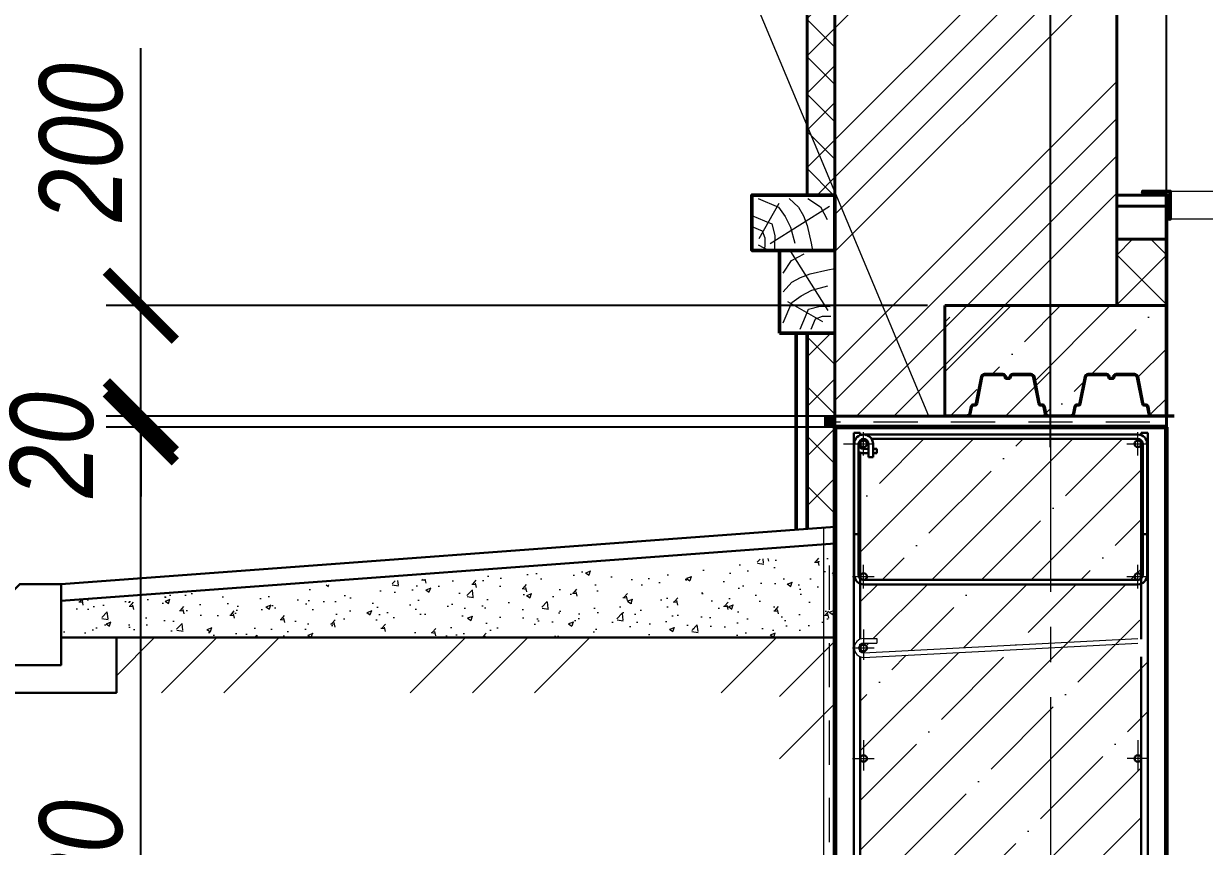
# Model space of a CAD drawing. Header units: millimetres. Extents: x 1582001 to 3303937, y 226471 to 491235.
# Drawn here: x 1881472 to 1885745, y 344053 to 347028 of the extents above; entities that cross this region are included whole.
import ezdxf

# ---------------------------------------------------------------- set-up
doc = ezdxf.new("R2010")
doc.units = ezdxf.units.MM
for name, pattern in [('CENTER', [50.8, 31.75, -6.35, 6.35, -6.35]), ('CONTI', [0]), ('DASHDOT', [25.4, 12.7, -6.35, 0, -6.35])]:
    doc.linetypes.add(name, pattern=pattern)
doc.layers.get('Defpoints').update_dxf_attribs({"color": 255, "lineweight": 30})
for name, color, linetype, lineweight in [('A-Wall-G', 22, 'Continuous', 50), ('армирование', 20, 'Continuous', 30), ('Монолит', 234, 'Continuous', 60), ('Осевые', 214, 'DASHDOT', 13), ('Оси', 251, 'CENTER', 9), ('перекрытия', 7, 'Continuous', 40), ('Размеры', 7, 'Continuous', 18), ('средние', 92, 'Continuous', 30), ('Стены несущие', 7, 'Continuous', 40), ('Штриховка', 252, 'Continuous', 15)]:
    doc.layers.add(name, color=color, linetype=linetype, lineweight=lineweight)
doc.styles.get("Standard").update_dxf_attribs({"font": 'ARIALNI.TTF', "height": 300})
doc.dimstyles.new('х2', dxfattribs={"dimscale": 100, "dimtxt": 2.5, "dimasz": 2.5, "dimexe": 1.25, "dimexo": 0.625, "dimtad": 1, "dimdec": 0, "dimlfac": 0.5, "dimtxsty": 'Standard', "dimblk": 'ARCHTICK', "dimcen": 2.5, "dimadec": 0, "dimazin": 0, "dimtfac": 1, "dimtdec": 0, "dimtmove": 0, "dimatfit": 3, "dimfxl": 0, "dimarcsym": 0})

# ---------------------------------------------------------------- blocks, each defined once
blk = doc.blocks.new('_ArchTick')
at = {"color": 0, "linetype": 'ByBlock', "const_width": 0.15}
blk.add_lwpolyline([(-0.5, -0.5), (0.5, 0.5)], dxfattribs=at)
blk = doc.blocks.new('*D2064')
at = {"layer": 'Defpoints', "color": 0, "lineweight": -3, "ltscale": 100, "transparency": 16777216}
for p in [(1881896.7, 345568.4), (1884463.1, 345568.4), (1883508.2, 342108.4)]:
    blk.add_point(p, dxfattribs=at)
at = {"layer": 'Размеры', "color": 0, "lineweight": -2, "ltscale": 100, "transparency": 16777216}
for p, q in [((1884400.6, 345568.4), (1881771.7, 345568.4)), ((1881896.7, 342108.4), (1881896.7, 345568.4)), ((1883445.7, 342108.4), (1881771.7, 342108.4))]:
    blk.add_line(p, q, dxfattribs=at)
at = {"layer": 'Размеры', "color": 0, "lineweight": -2, "ltscale": 100, "transparency": 16777216, "xscale": 250, "yscale": 250, "zscale": 250}
for p, rotation in [((1881896.7, 345568.4), 90), ((1881896.7, 342108.4), 270)]:
    blk.add_blockref('_ArchTick', p, dxfattribs=dict(at, rotation=rotation))
at = {"layer": 'Размеры', "color": 0, "ltscale": 100, "transparency": 16777216, "insert": (1881681, 343838.4), "char_height": 300, "attachment_point": 5, "rotation": 90}
blk.add_mtext('1730', dxfattribs=at)
blk = doc.blocks.new('*D2068')
at = {"layer": 'Defpoints', "color": 0, "lineweight": -3, "ltscale": 100, "transparency": 16777216}
for p in [(1885428.2, 348379.4), (1885428.2, 346982.9), (1885188.2, 345434.3)]:
    blk.add_point(p, dxfattribs=at)
at = {"layer": 'Размеры', "color": 0, "lineweight": -2, "ltscale": 100, "transparency": 16777216}
for p, q in [((1885072.5, 348824.4), (1884421.8, 348824.4)), ((1885308.2, 348379.4), (1885072.5, 348824.4)), ((1885188.2, 345496.8), (1885188.2, 348504.4)), ((1885428.2, 347045.4), (1885428.2, 348504.4)), ((1885188.2, 348379.4), (1885428.2, 348379.4))]:
    blk.add_line(p, q, dxfattribs=at)
at = {"layer": 'Размеры', "color": 0, "lineweight": -2, "ltscale": 100, "transparency": 16777216, "xscale": 250, "yscale": 250, "zscale": 250, "rotation": 180}
blk.add_blockref('_ArchTick', (1885188.2, 348379.4), dxfattribs=at)
at = {"layer": 'Размеры', "color": 0, "lineweight": -2, "ltscale": 100, "transparency": 16777216, "xscale": 250, "yscale": 250, "zscale": 250}
blk.add_blockref('_ArchTick', (1885428.2, 348379.4), dxfattribs=at)
at = {"layer": 'Размеры', "color": 0, "ltscale": 100, "transparency": 16777216, "insert": (1884747.1, 349040.1), "char_height": 300, "attachment_point": 5}
blk.add_mtext('120', dxfattribs=at)
blk = doc.blocks.new('1')
at = {"layer": 'перекрытия', "lineweight": 40, "ltscale": 100}
for p, q in [((132.3, 142.3), (113.5, 46.8)), ((134, 141.9), (115.3, 46.5)), ((209.6, 151.8), (143.9, 151.8)), ((209.6, 150), (143.9, 150)), ((229.8, 137.8), (225.5, 137.8)), ((229.8, 136), (225.5, 136)), ((311.4, 151.8), (245.6, 151.8)), ((311.4, 150), (245.6, 150)), ((321.2, 141.9), (340, 46.5)), ((323, 142.3), (341.8, 46.8)), ((507.3, 142.3), (488.5, 46.8)), ((509, 141.9), (490.3, 46.5)), ((584.6, 151.8), (518.9, 151.8)), ((584.6, 150), (518.9, 150)), ((604.8, 137.8), (600.5, 137.8)), ((604.8, 136), (600.5, 136)), ((686.4, 151.8), (620.6, 151.8)), ((686.4, 150), (620.6, 150)), ((696.2, 141.9), (715, 46.5)), ((698, 142.3), (716.8, 46.8)), ((0, 1.8), (80.3, 1.8)), ((95, 33.9), (90.3, 10)), ((96.7, 33.5), (92, 9.7)), ((107.4, 41.8), (104.6, 41.8)), ((107.4, 40), (104.6, 40)), ((347.8, 41.8), (350.7, 41.8)), ((347.8, 40), (350.7, 40)), ((358.5, 33.5), (363.2, 9.7)), ((360.3, 33.9), (365, 10)), ((375, 1.8), (455.3, 1.8)), ((375, 0), (455.3, 0)), ((470, 33.9), (465.3, 10)), ((470, 33.9), (465.3, 10)), ((471.7, 33.5), (467, 9.7)), ((471.7, 33.5), (467, 9.7)), ((482.4, 41.8), (479.6, 41.8)), ((482.4, 41.8), (479.6, 41.8)), ((482.4, 40), (479.6, 40)), ((482.4, 40), (479.6, 40)), ((722.8, 41.8), (725.7, 41.8)), ((722.8, 40), (725.7, 40)), ((733.5, 33.5), (738.2, 9.7)), ((735.3, 33.9), (740, 10)), ((750, 1.8), (830.3, 1.8)), ((750, 0), (830.3, 0))]:
    blk.add_line(p, q, dxfattribs=at)
for centre, radius, start, end in [((143.9, 140), 11.8, 90, 168.8738), ((143.9, 140), 10, 90, 168.8738), ((209.6, 142), 9.8, 7.1808, 90), ((209.6, 142), 8, 7.1808, 90), ((225.5, 144), 8, 187.1808, 270), ((225.5, 144), 6.2, 187.1808, 270), ((229.8, 144), 6.2, 270, 352.8192), ((229.8, 144), 8, 270, 352.8192), ((245.6, 142), 9.8, 90, 172.8192), ((245.6, 142), 8, 90, 172.8192), ((311.4, 140), 11.8, 11.1262, 90), ((311.4, 140), 10, 11.1262, 90), ((518.9, 140), 11.8, 90, 168.8738), ((518.9, 140), 10, 90, 168.8738), ((584.6, 142), 9.8, 7.1808, 90), ((584.6, 142), 8, 7.1808, 90), ((600.5, 144), 8, 187.1808, 270), ((600.5, 144), 6.2, 187.1808, 270), ((604.8, 144), 6.2, 270, 352.8192), ((604.8, 144), 8, 270, 352.8192), ((620.6, 142), 9.8, 90, 172.8192), ((620.6, 142), 8, 90, 172.8192), ((686.4, 140), 11.8, 11.1262, 90), ((686.4, 140), 10, 11.1262, 90), ((107.4, 48), 6.2, 270, 348.8738), ((107.4, 48), 8, 270, 348.8738), ((347.8, 48), 8, 191.1262, 270), ((347.8, 48), 6.2, 191.1262, 270), ((482.4, 48), 6.2, 270, 348.8738), ((482.4, 48), 6.2, 270, 348.8738), ((482.4, 48), 8, 270, 348.8738), ((482.4, 48), 8, 270, 348.8738), ((722.8, 48), 8, 191.1262, 270), ((722.8, 48), 6.2, 191.1262, 270), ((80.3, 12), 10.2, 270, 348.8738), ((80.3, 12), 12, 270, 348.8738), ((104.6, 32), 9.8, 90, 168.8738), ((104.6, 32), 8, 90, 168.8738), ((350.7, 32), 9.8, 11.1262, 90), ((350.7, 32), 8, 11.1262, 90), ((375, 12), 12, 191.1262, 270), ((375, 12), 10.2, 191.1262, 270), ((455.3, 12), 10.2, 270, 348.8738), ((455.3, 12), 10.2, 270, 348.8738), ((455.3, 12), 12, 270, 348.8738), ((455.3, 12), 12, 270, 348.8738), ((479.6, 32), 9.8, 90, 168.8738), ((479.6, 32), 9.8, 90, 168.8738), ((479.6, 32), 8, 90, 168.8738), ((479.6, 32), 8, 90, 168.8738), ((725.7, 32), 9.8, 11.1262, 90), ((725.7, 32), 8, 11.1262, 90), ((750, 12), 12, 191.1262, 270), ((750, 12), 10.2, 191.1262, 270)]:
    blk.add_arc(centre, radius, start, end, dxfattribs=at)
blk = doc.blocks.new('*D2082')
at = {"layer": 'Defpoints', "color": 0, "lineweight": -3, "ltscale": 100, "transparency": 16777216}
for p in [(1881896.7, 345608.4), (1884490.3, 345608.4), (1884490.3, 345568.4)]:
    blk.add_point(p, dxfattribs=at)
at = {"layer": 'Размеры', "color": 0, "lineweight": -2, "ltscale": 100, "transparency": 16777216}
for p, q in [((1881896.7, 345608.4), (1881896.7, 345858.4)), ((1884427.8, 345608.4), (1881771.7, 345608.4)), ((1881896.7, 345568.4), (1881896.7, 345608.4)), ((1884427.8, 345568.4), (1881771.7, 345568.4)), ((1881896.7, 345568.4), (1881896.7, 345318.4))]:
    blk.add_line(p, q, dxfattribs=at)
at = {"layer": 'Размеры', "color": 0, "lineweight": -2, "ltscale": 100, "transparency": 16777216, "xscale": 250, "yscale": 250, "zscale": 250}
for p, rotation in [((1881896.7, 345608.4), 270), ((1881896.7, 345568.4), 90)]:
    blk.add_blockref('_ArchTick', p, dxfattribs=dict(at, rotation=rotation))
at = {"layer": 'Размеры', "color": 0, "ltscale": 100, "transparency": 16777216, "insert": (1881575.5, 345505), "char_height": 300, "attachment_point": 5, "rotation": 90}
blk.add_mtext('20', dxfattribs=at)
blk = doc.blocks.new('*D2083')
at = {"layer": 'Defpoints', "color": 0, "lineweight": -3, "ltscale": 100, "transparency": 16777216}
for p in [(1881896.7, 346008.4), (1884806, 346008.4), (1884800.6, 345608.4)]:
    blk.add_point(p, dxfattribs=at)
at = {"layer": 'Размеры', "color": 0, "lineweight": -2, "ltscale": 100, "transparency": 16777216}
for p, q in [((1881896.7, 346008.4), (1881896.7, 346939.8)), ((1884743.5, 346008.4), (1881771.7, 346008.4)), ((1881896.7, 345608.4), (1881896.7, 346008.4)), ((1884738.1, 345608.4), (1881771.7, 345608.4))]:
    blk.add_line(p, q, dxfattribs=at)
at = {"layer": 'Размеры', "color": 0, "lineweight": -2, "ltscale": 100, "transparency": 16777216, "xscale": 250, "yscale": 250, "zscale": 250}
for p, rotation in [((1881896.7, 346008.4), 90), ((1881896.7, 345608.4), 270)]:
    blk.add_blockref('_ArchTick', p, dxfattribs=dict(at, rotation=rotation))
at = {"layer": 'Размеры', "color": 0, "ltscale": 100, "transparency": 16777216, "insert": (1881681, 346599.1), "char_height": 300, "attachment_point": 5, "rotation": 90}
blk.add_mtext('200', dxfattribs=at)
blk = doc.blocks.new('*D2084')
at = {"layer": 'Defpoints', "color": 0, "lineweight": -3, "ltscale": 100, "transparency": 16777216}
for p in [(1885608.2, 348379.4), (1885428.2, 346489.6), (1885608.2, 346248.4)]:
    blk.add_point(p, dxfattribs=at)
at = {"layer": 'Размеры', "color": 0, "lineweight": -2, "ltscale": 100, "transparency": 16777216}
for p, q in [((1885518.2, 348379.4), (1885634.9, 348793.6)), ((1885634.9, 348793.6), (1886122.3, 348793.6)), ((1885428.2, 346552.1), (1885428.2, 348504.4)), ((1885608.2, 346310.9), (1885608.2, 348504.4)), ((1885428.2, 348379.4), (1885608.2, 348379.4))]:
    blk.add_line(p, q, dxfattribs=at)
at = {"layer": 'Размеры', "color": 0, "lineweight": -2, "ltscale": 100, "transparency": 16777216, "xscale": 250, "yscale": 250, "zscale": 250, "rotation": 180}
blk.add_blockref('_ArchTick', (1885428.2, 348379.4), dxfattribs=at)
at = {"layer": 'Размеры', "color": 0, "lineweight": -2, "ltscale": 100, "transparency": 16777216, "xscale": 250, "yscale": 250, "zscale": 250}
blk.add_blockref('_ArchTick', (1885608.2, 348379.4), dxfattribs=at)
at = {"layer": 'Размеры', "color": 0, "ltscale": 100, "transparency": 16777216, "insert": (1885878.6, 349009.2), "char_height": 300, "attachment_point": 5}
blk.add_mtext('90', dxfattribs=at)
blk = doc.blocks.new('*D2085')
at = {"layer": 'Defpoints', "color": 0, "lineweight": -3, "ltscale": 100, "transparency": 16777216}
for p in [(1886808.2, 348379.4), (1885608.2, 346248.4), (1886808.2, 346248.4)]:
    blk.add_point(p, dxfattribs=at)
at = {"layer": 'Размеры', "color": 0, "lineweight": -2, "ltscale": 100, "transparency": 16777216}
for p, q in [((1885608.2, 346310.9), (1885608.2, 348504.4)), ((1886808.2, 346310.9), (1886808.2, 348504.4)), ((1885608.2, 348379.4), (1886808.2, 348379.4))]:
    blk.add_line(p, q, dxfattribs=at)
at = {"layer": 'Размеры', "color": 0, "lineweight": -2, "ltscale": 100, "transparency": 16777216, "xscale": 250, "yscale": 250, "zscale": 250, "rotation": 180}
blk.add_blockref('_ArchTick', (1885608.2, 348379.4), dxfattribs=at)
at = {"layer": 'Размеры', "color": 0, "lineweight": -2, "ltscale": 100, "transparency": 16777216, "xscale": 250, "yscale": 250, "zscale": 250}
blk.add_blockref('_ArchTick', (1886808.2, 348379.4), dxfattribs=at)
at = {"layer": 'Размеры', "color": 0, "ltscale": 100, "transparency": 16777216, "insert": (1886208.2, 348595.1), "char_height": 300, "attachment_point": 5}
blk.add_mtext('600', dxfattribs=at)

msp = doc.modelspace()

# ---------------------------------------------------------------- hatches: boundary and pattern name
at = {"layer": 'Размеры', "ltscale": 100}
h = msp.add_hatch(dxfattribs=at)
h.set_pattern_fill('ANSI34', color=256, scale=30, style=0)
h.set_pattern_definition([(45, (352319.4, 67264.73), (-404.11153, 404.11153), []), (45, (352454.1, 67264.73), (-404.11153, 404.11153), []), (45, (352588.8, 67264.73), (-404.11153, 404.11153), []), (45, (352723.5, 67264.73), (-404.11153, 404.11153), [])])
h.paths.add_polyline_path([(1884408.2, 345608.4), (1885188.2, 345608.4), (1885188.2, 346008.4), (1885428.2, 346008.4), (1885428.2, 347703.6), (1884993.2, 347703.6), (1884930.7, 347453.6), (1884805.7, 347953.6), (1884743.2, 347703.6), (1884408.2, 347703.6)])
h = msp.add_hatch(dxfattribs=at)
h.set_pattern_fill('ANSI37', color=256, scale=30, style=0)
h.set_pattern_definition([(45, (352319.39, 67264.73), (-67.351921, 67.351921), []), (135, (352319.39, 67264.73), (-67.351921, -67.351921), [])])
h.paths.add_polyline_path([(1884408.2, 347703.6), (1884308.2, 347703.6), (1884308.2, 346408.4), (1884408.2, 346408.4)])
h = msp.add_hatch(dxfattribs=at)
h.set_pattern_fill('ANSI37', color=256, scale=40, style=0)
h.set_pattern_definition([(45, (352319.4, 67264.73), (-89.802561, 89.802561), []), (135, (352319.4, 67264.73), (-89.802561, -89.802561), [])])
h.paths.add_polyline_path([(1885608.2, 346008.4), (1885608.2, 346248.4), (1885428.2, 346248.4), (1885428.2, 346008.4)])
h.paths.add_polyline_path([(1886808.2, 346248.4), (1886808.2, 346008.4), (1886965.8, 346008.4), (1886965.8, 346248.4)])
h = msp.add_hatch(dxfattribs=at)
h.set_pattern_fill('ANSI35', color=256, scale=40, style=0)
h.set_pattern_definition([(45, (353735.75, 67264.73), (-179.605122, 179.605122), []), (45, (353915.36, 67264.73), (-179.605122, 179.605122), [317.5, -63.5, 0, -63.5])])
h.paths.add_polyline_path([(1885608.2, 345610.2), (1885608.2, 346008.4), (1884806, 346008.4), (1884806, 345610.2), (1884886.3, 345610.2), (1884937.9, 345748.9), (1884949.9, 345760.2), (1885119.7, 345760), (1885129, 345750.7), (1885181, 345610.2), (1885261.3, 345610.2), (1885313.3, 345750.7), (1885324.9, 345760.2), (1885492.4, 345760.2), (1885499.9, 345757.5), (1885556, 345610.2)])
h = msp.add_hatch(dxfattribs=at)
h.set_pattern_fill('ANSI37', color=256, scale=40, style=0)
h.set_pattern_definition([(45, (350696.24, 96926.34), (-89.802561, 89.802561), []), (135, (350696.24, 96926.34), (-89.802561, -89.802561), [])])
h.paths.add_polyline_path([(1884408.2, 345908.4), (1884308.2, 345908.4), (1884308.2, 345201), (1884408.2, 345208.4), (1884408.2, 345568.4)])
at = {"layer": 'Размеры', "linetype": 'Continuous', "ltscale": 20}
for points in [[(1884408.2, 345568.4), (1884368.2, 345568.4), (1884368.2, 345608.4), (1884408.2, 345568.4)], [(1884408.2, 345568.4), (1884408.2, 345608.4), (1884368.2, 345608.4), (1884408.2, 345568.4)]]:
    msp.add_hatch(color=256, dxfattribs=at).paths.add_polyline_path(points, flags=0)
at = {"layer": 'Размеры', "ltscale": 100}
h = msp.add_hatch(dxfattribs=at)
h.set_pattern_fill('ANSI35', color=256, scale=40, style=0)
h.set_pattern_definition([(45, (350696.24, 96926.34), (-179.605122, 179.605122), []), (45, (350875.85, 96926.34), (-179.605122, 179.605122), [317.5, -63.5, 0, -63.5])])
h.paths.add_polyline_path([(1884820.2, 341406.4, -0.414214), (1884808.2, 341394.4), (1885188.2, 341394.4), (1885188.2, 342022.4), (1884808.2, 342022.4, -0.414214), (1884820.2, 342010.4, -1), (1884796.2, 342010.4, -0.414214), (1884808.2, 342022.4), (1884500.2, 342022.4), (1884500.2, 341408.4), (1884476.2, 341408.4), (1884476.2, 342022.4), (1884408.2, 342022.4, -0.414214), (1884420.2, 342010.4, -1), (1884396.2, 342010.4, -0.414214), (1884408.2, 342022.4), (1884109.9, 342022.4), (1883508.2, 341806), (1883508.2, 341308.4), (1885188.2, 341308.4), (1885188.2, 341362.4), (1883551.9, 341362.4), (1883551.9, 341394.4), (1883608.2, 341394.4, -0.414214), (1883596.2, 341406.4, -1), (1883620.2, 341406.4, -0.414214), (1883608.2, 341394.4), (1884008.2, 341394.4, -0.414214), (1883996.2, 341406.4, -1), (1884020.2, 341406.4, -0.414214), (1884008.2, 341394.4), (1884408.2, 341394.4, -0.414214), (1884396.2, 341406.4, -1), (1884420.2, 341406.4, -0.414214), (1884408.2, 341394.4), (1884808.2, 341394.4, -0.414214), (1884796.2, 341406.4, -1)])
h.paths.add_polyline_path([(1885188.2, 341406.4), (1885196.2, 341406.4, -1), (1885220.2, 341406.4, -0.414214), (1885208.2, 341394.4), (1885608.2, 341394.4), (1885608.2, 342022.4), (1885540.2, 342022.4), (1885540.2, 341408.4), (1885516.2, 341408.4), (1885516.2, 342022.4), (1885208.2, 342022.4, -0.414214), (1885220.2, 342010.4, -1), (1885196.2, 342010.4), (1885188.2, 342010.4)])
h.paths.add_polyline_path([(1885188.2, 342054.4), (1885188.2, 342371.8), (1885063.4, 342365.3), (1884500.2, 342162.8), (1884500.2, 342054.4)])
h.paths.add_polyline_path([(1884008.2, 341985.8), (1884008.2, 341998.4, -0.414214), (1883996.2, 342010.4, -0.414214), (1884008.2, 342022.4), (1883608.2, 342022.4, -0.414214), (1883620.2, 342010.4, -1), (1883596.2, 342010.4, -0.414214), (1883608.2, 342022.4), (1883548.2, 342022.4), (1883548.2, 342054.4), (1884198.9, 342054.4), (1884349, 342108.4), (1883508.2, 342108.4), (1883508.2, 341806)])
h.paths.add_polyline_path([(1884515.7, 342336.6, -0.116892), (1884500.2, 342338.6), (1884500.2, 342162.8), (1885063.4, 342365.3)])
h.paths.add_polyline_path([(1885456.2, 342336.4), (1885456.2, 342352.4), (1885504.2, 342352.4), (1885504.2, 342358.4, -0.414214), (1885492.2, 342370.4, -0.414214), (1885504.2, 342382.4), (1885504.2, 342388.4), (1885188.2, 342371.8), (1885188.2, 342054.4), (1885516.2, 342054.4), (1885516.2, 342338.6, -0.090423), (1885504.2, 342336.4)])
h.paths.add_polyline_path([(1885500.6, 342404.2, -0.116892), (1885516.2, 342402.2), (1885516.2, 342528.1), (1885188.2, 342410.2), (1885188.2, 342387.8)])
h.paths.add_polyline_path([(1885516.2, 342770.4, -1), (1885492.2, 342770.4, -1), (1885516.2, 342770.4), (1885516.2, 343138.6, -0.090423), (1885504.2, 343136.4), (1885456.2, 343136.4), (1885456.2, 343152.4), (1885504.2, 343152.4), (1885504.2, 343158.4, -0.414214), (1885492.2, 343170.4, -0.414214), (1885504.2, 343182.4), (1885504.2, 343188.4), (1885188.2, 343171.8), (1885188.2, 342410.2), (1885516.2, 342528.1)])
h.paths.add_polyline_path([(1885188.2, 343171.8), (1884515.7, 343136.6, -0.116892), (1884500.2, 343138.6), (1884500.2, 342770.4, -1), (1884524.2, 342770.4, -1), (1884500.2, 342770.4), (1884500.2, 342402.2, -0.090423), (1884512.2, 342404.4), (1884560.2, 342404.4), (1884560.2, 342388.4), (1884512.2, 342388.4), (1884512.2, 342382.4, -0.414214), (1884524.2, 342370.4, -0.414214), (1884512.2, 342358.4), (1884512.2, 342352.4), (1885115.5, 342384), (1885188.2, 342410.2)])
h.paths.add_polyline_path([(1885188.2, 343187.8), (1885188.2, 343971.8), (1884515.7, 343936.6, -0.116892), (1884500.2, 343938.6), (1884500.2, 343570.4, -1), (1884524.2, 343570.4, -1), (1884500.2, 343570.4), (1884500.2, 343202.2, -0.090423), (1884512.2, 343204.4), (1884560.2, 343204.4), (1884560.2, 343188.4), (1884512.2, 343188.4), (1884512.2, 343182.4, -0.414214), (1884524.2, 343170.4, -0.414214), (1884512.2, 343158.4), (1884512.2, 343152.4)])
h.paths.add_polyline_path([(1885516.2, 343570.4, -1), (1885492.2, 343570.4, -1), (1885516.2, 343570.4), (1885516.2, 343938.6, -0.090423), (1885504.2, 343936.4), (1885456.2, 343936.4), (1885456.2, 343952.4), (1885504.2, 343952.4), (1885504.2, 343958.4, -0.414214), (1885492.2, 343970.4, -0.414214), (1885504.2, 343982.4), (1885504.2, 343988.4), (1885188.2, 343971.8), (1885188.2, 343187.8), (1885500.6, 343204.2, -0.116892), (1885516.2, 343202.2)])
h.paths.add_polyline_path([(1885492.2, 344370.4, -1), (1885516.2, 344370.4), (1885540.2, 344370.4), (1885540.2, 345028.4), (1885537.7, 345028.4, -0.363159), (1885504.2, 345000.4), (1885188.2, 345000.4), (1885188.2, 343987.8), (1885500.6, 344004.2, -0.116892), (1885516.2, 344002.2), (1885516.2, 344370.4, -1)])
h.paths.add_polyline_path([(1884500.2, 344370.4), (1884500.2, 344002.2, -0.090423), (1884512.2, 344004.4), (1884560.2, 344004.4), (1884560.2, 343988.4), (1884512.2, 343988.4), (1884512.2, 343982.4, -0.414214), (1884524.2, 343970.4, -0.414214), (1884512.2, 343958.4), (1884512.2, 343952.4), (1885188.2, 343987.8), (1885188.2, 344771.8), (1884515.7, 344736.6, -0.116892), (1884500.2, 344738.6), (1884500.2, 344370.4, -1), (1884524.2, 344370.4, -1)])
h.paths.add_polyline_path([(1885188.2, 344787.8), (1885188.2, 345000.4), (1884512.2, 345000.4, -0.090423), (1884500.2, 345002.6), (1884500.2, 344802.2, -0.090423), (1884512.2, 344804.4), (1884560.2, 344804.4), (1884560.2, 344788.4), (1884512.2, 344788.4), (1884512.2, 344782.4, -0.414214), (1884524.2, 344770.4, -0.414214), (1884512.2, 344758.4), (1884512.2, 344752.4)])
h.paths.add_polyline_path([(1885188.2, 345016.4), (1885504.2, 345016.4, -0.414214), (1885492.2, 345028.4, -1), (1885516.2, 345028.4), (1885516.2, 345508.4, -1), (1885492.2, 345508.4, -0.414214), (1885504.2, 345520.4), (1885504.2, 345526.4), (1885188.2, 345526.4)])
h.paths.add_polyline_path([(1885188.2, 345526.4), (1884541, 345526.4, -0.140388), (1884546.2, 345508.4), (1884546.2, 345490.4), (1884560.2, 345490.4), (1884560.2, 345474.4), (1884546.2, 345474.4), (1884546.2, 345460.4), (1884530.2, 345460.4), (1884530.2, 345474.4), (1884512.2, 345474.4, -0.090423), (1884500.2, 345476.6), (1884500.2, 345028.4, -1), (1884524.2, 345028.4, -0.414214), (1884512.2, 345016.4), (1885188.2, 345016.4)])
h.paths.add_polyline_path([(1884668.8, 343922.4), (1885371.6, 343922.4), (1885371.6, 343466.1), (1884668.8, 343466.1)], flags=9)
h = msp.add_hatch(dxfattribs=at)
h.set_pattern_fill('AR-CONC', color=256, style=0)
h.set_pattern_definition([(50, (352319.4, 67264.73), (182.184669, -15.939086), [19.05, -209.55]), (355, (352319.4, 67264.73), (-35.242826, 191.056643), [15.24, -167.64]), (100.451, (352334.58, 67263.4), (146.942502, 175.116688), [16.19, -178.09]), (46.1842, (352319.4, 67315.53), (271.07904, -42.042328), [28.575, -314.325]), (96.6356, (352341.98, 67312.03), (237.404234, 247.425556), [24.285, -267.135]), (351.184, (352319.4, 67315.53), (237.404606, 247.42512), [22.86, -251.46]), (21, (352344.8, 67302.83), (151.61488, -102.265519), [19.05, -209.55]), (326, (352344.8, 67302.83), (61.802028, 184.187966), [15.24, -167.64]), (71.4514, (352357.43, 67294.3), (213.41649, 81.922858), [16.19, -178.09]), (37.5, (352319.394, 67264.73), (3.0886033, 84.555039), [0, -165.608, 0, -170.18, 0, -168.275]), (7.5, (352319.39, 67264.73), (66.8196625, 100.180575), [0, -97.028, 0, -161.798, 0, -64.135]), (327.5, (352262.75, 67264.73), (135.5905952, -5.728744), [0, -63.5, 0, -198.12, 0, -262.89]), (317.5, (352237.35, 67264.73), (148.129181, 25.426491), [0, -82.55, 0, -131.572, 0, -186.69])])
h.paths.add_polyline_path([(1884408.2, 345108.2), (1881608.2, 344941.3), (1881608.2, 344808.4), (1884408.2, 344808.4)])

# ---------------------------------------------------------------- linework, layer by layer
at = {"layer": 'A-Wall-G', "color": 0, "ltscale": 100}
msp.add_line((1885608.2, 345608.4), (1885608.2, 346408.4), dxfattribs=at)
at = {"layer": 'A-Wall-G', "ltscale": 100}
for p, q in [((1884408.2, 346208.4), (1884108.2, 346208.4)), ((1884408.2, 346208.4), (1884108.2, 346208.4)), ((1884208.2, 346208.4), (1884208.2, 345908.4)), ((1884208.2, 346208.4), (1884208.2, 345908.4)), ((1884208.2, 345908.4), (1884408.2, 345908.4)), ((1884208.2, 345908.4), (1884408.2, 345908.4)), ((1884268.2, 345908.4), (1884268.2, 345198.1)), ((1884308.2, 345908.4), (1884308.2, 345608.4)), ((1884308.2, 345908.4), (1884308.2, 345201))]:
    msp.add_line(p, q, dxfattribs=at)
msp.add_lwpolyline([(1884408.2, 346208.4), (1884108.2, 346208.4), (1884108.2, 346408.4), (1884408.2, 346408.4), (1884408.2, 346208.4)], dxfattribs=at)
msp.add_lwpolyline([(1884408.2, 346208.4), (1884108.2, 346208.4), (1884108.2, 346408.4), (1884408.2, 346408.4), (1884408.2, 346208.4)], dxfattribs=at)
at = {"layer": 'A-Wall-G', "color": 0, "ltscale": 100}
msp.add_lwpolyline([(1885621.5, 346321.6), (1885621.5, 346421.6), (1885521.5, 346421.6), (1885521.5, 346421.6, 0.414214), (1885531.5, 346411.6), (1885601.5, 346411.6, -0.414214), (1885611.5, 346401.6), (1885611.5, 346331.6, 0.414214), (1885621.5, 346321.6), (1885621.5, 346321.6)], format="xyb", dxfattribs=at)
at = {"layer": 'армирование'}
for p, q in [((1884476.2, 342054.4), (1884476.2, 345548.4)), ((1884476.2, 345548.4), (1884500.2, 345548.4)), ((1884476.2, 345548.4), (1884500.2, 345548.4)), ((1884500.2, 345540.2), (1884500.2, 345548.4)), ((1884512.2, 345542.4), (1885504.2, 345542.4)), ((1885516.2, 345548.4), (1885540.2, 345548.4)), ((1885516.2, 345540.2), (1885516.2, 345548.4)), ((1885516.2, 345548.4), (1885540.2, 345548.4)), ((1885540.2, 342054.4), (1885540.2, 345548.4)), ((1884478.2, 345034.4), (1884478.2, 345508.4)), ((1884494.2, 345034.4), (1884494.2, 345508.4)), ((1884494.2, 345034.4), (1884494.2, 345508.4)), ((1884494.2, 345034.4), (1884494.2, 345508.4)), ((1884500.2, 345495), (1884500.2, 345521.8)), ((1884518.2, 345536.4), (1884518.2, 345536.4)), ((1884530.2, 345460.4), (1884530.2, 345508.4)), ((1884541, 345526.4), (1885504.2, 345526.4)), ((1884541, 345526.4), (1885504.2, 345526.4)), ((1884541, 345526.4), (1885504.2, 345526.4)), ((1884546.2, 345460.4), (1884546.2, 345508.4)), ((1885516.2, 345021), (1885516.2, 345521.8)), ((1885522.2, 345034.4), (1885522.2, 345508.4)), ((1885538.2, 345034.4), (1885538.2, 345508.4)), ((1884500.2, 345027), (1884500.2, 345476.6)), ((1884530.2, 345490.4), (1884512.2, 345490.4)), ((1884530.2, 345474.4), (1884512.2, 345474.4)), ((1884530.2, 345460.4), (1884546.2, 345460.4)), ((1884560.2, 345490.4), (1884546.2, 345490.4)), ((1884560.2, 345474.4), (1884546.2, 345474.4)), ((1884560.2, 345474.4), (1884560.2, 345490.4)), ((1884476.2, 342054.4), (1884476.2, 345181.7)), ((1884476.2, 345181.7), (1884500.2, 345181.7)), ((1884500.2, 344802.2), (1884500.2, 345181.7)), ((1885516.2, 344802.2), (1885516.2, 345181.7)), ((1885516.2, 345181.7), (1885540.2, 345181.7)), ((1885540.2, 342054.4), (1885540.2, 345181.7)), ((1884500.2, 344802.2), (1884500.2, 345002.6)), ((1885504.2, 345016.4), (1884512.2, 345016.4)), ((1885504.2, 345000.4), (1884512.2, 345000.4)), ((1885516.2, 344802.2), (1885516.2, 345002.6)), ((1884500.2, 344757), (1884500.2, 344783.8)), ((1884500.2, 343202.2), (1884500.2, 344738.6)), ((1885516.2, 343202.2), (1885516.2, 344738.6))]:
    msp.add_line(p, q, dxfattribs=at)
at = {"layer": 'армирование', "lineweight": 20}
for p, q in [((1884512.2, 344804.4), (1884560.2, 344804.4)), ((1884512.2, 344752.4), (1885504.2, 344804.4)), ((1884512.2, 344788.4), (1884560.2, 344788.4)), ((1884512.2, 344736.4), (1885504.2, 344788.4)), ((1884560.2, 344804.4), (1884560.2, 344788.4))]:
    msp.add_line(p, q, dxfattribs=at)
at = {"layer": 'армирование'}
for centre in [(1884512.2, 345508.4), (1885504.2, 345508.4), (1884512.2, 345028.4), (1885504.2, 345028.4), (1884512.2, 344770.4), (1884512.2, 344370.4), (1885504.2, 344370.4)]:
    msp.add_circle(centre, 12, dxfattribs=at)
for centre, radius, start, end in [((1884512.2, 345508.4), 34, 90, 180), ((1884512.2, 345508.4), 34, 90, 180), ((1884512.2, 345508.4), 34, 0, 90), ((1885504.2, 345508.4), 34, 0, 90), ((1884512.2, 345508.4), 18, 0, 180), ((1884512.2, 345508.4), 18, 90, 270), ((1885504.2, 345508.4), 18, 0, 90), ((1884512.2, 345508.4), 34, 238.0343, 270), ((1884512.2, 345034.4), 34, 180, 270), ((1884512.2, 345034.4), 18, 180, 270), ((1885504.2, 345034.4), 18, 270, 0), ((1885504.2, 345034.4), 34, 270, 0)]:
    msp.add_arc(centre, radius, start, end, dxfattribs=at)
at = {"layer": 'армирование', "lineweight": 20}
for radius in [34, 18]:
    msp.add_arc((1884512.2, 344770.4), radius, 90, 270, dxfattribs=at)
at = {"layer": 'Монолит'}
for p, q in [((1884408.2, 345568.4), (1884408.2, 342108.4)), ((1885608.2, 345568.4), (1884408.2, 345568.4)), ((1885608.2, 340208.4), (1885608.2, 345568.4))]:
    msp.add_line(p, q, dxfattribs=at)
at = {"layer": 'Осевые', "ltscale": 50}
for p, q in [((1884512.2, 345465.9), (1884512.2, 345551.3)), ((1885504.2, 345465.9), (1885504.2, 345551.3)), ((1884439.9, 345508.4), (1884550.4, 345508.4)), ((1884439.9, 345508.4), (1884550.4, 345508.4)), ((1884439.9, 345508.4), (1884550.4, 345508.4)), ((1885464.3, 345508.4), (1885542.4, 345508.4)), ((1885464.3, 345508.4), (1885542.4, 345508.4)), ((1885464.3, 345508.4), (1885542.4, 345508.4)), ((1884512.2, 344985.9), (1884512.2, 345071.3)), ((1885504.2, 344985.9), (1885504.2, 345071.3)), ((1884472.3, 345028.4), (1884550.4, 345028.4)), ((1885464.3, 345028.4), (1885542.4, 345028.4)), ((1884512.2, 344837.5), (1884512.2, 344727.5)), ((1884472.3, 344770.4), (1884550.4, 344770.4)), ((1884512.2, 344437.5), (1884512.2, 344327.5)), ((1885504.2, 344437.5), (1885504.2, 344327.5)), ((1884472.3, 344370.4), (1884550.4, 344370.4)), ((1885544, 344370.4), (1885466, 344370.4))]:
    msp.add_line(p, q, dxfattribs=at)
at = {"layer": 'Оси', "ltscale": 20}
msp.add_line((1885188.2, 345608.4), (1885188.2, 337846), dxfattribs=at)
at = {"layer": 'Размеры', "lineweight": 9, "ltscale": 100}
msp.add_line((1884748.2, 345608.4), (1883824.3, 347813.1), dxfattribs=at)
at = {"layer": 'Размеры', "ltscale": 100}
for p, q in [((1886794.1, 346421.6), (1885521.5, 346421.6)), ((1886794.1, 346321.6), (1885608.2, 346321.6)), ((1885607.9, 345208.4), (1885607.8, 345568.4))]:
    msp.add_line(p, q, dxfattribs=at)
at = {"layer": 'Размеры', "linetype": 'Continuous', "ltscale": 20}
for p, q in [((1884368.2, 345608.4), (1885607.8, 345608.4)), ((1884408.2, 345588.4), (1884428.2, 345588.4)), ((1884548.2, 345588.4), (1884708.2, 345588.4)), ((1884828.2, 345588.4), (1884988.2, 345588.4)), ((1885108.2, 345588.4), (1885268.2, 345588.4)), ((1885388.2, 345588.4), (1885548.2, 345588.4)), ((1884408.2, 342108.4), (1884408.2, 345568.4)), ((1884408.2, 345568.4), (1885607.8, 345568.4)), ((1884368.2, 342108.4), (1884368.2, 345208.4)), ((1884388.2, 344908.4), (1884388.2, 345068.4)), ((1884388.2, 344628.4), (1884388.2, 344788.4)), ((1884388.2, 344348.4), (1884388.2, 344508.4)), ((1884388.2, 344068.4), (1884388.2, 344228.4))]:
    msp.add_line(p, q, dxfattribs=at)
at = {"layer": 'Размеры', "linetype": 'Continuous', "ltscale": 50}
for p, q in [((1881808.2, 344808.4), (1884408.2, 344808.4)), ((1881808.2, 344670), (1881946.6, 344808.4)), ((1881971.6, 344608.4), (1882171.6, 344808.4)), ((1882196.6, 344608.4), (1882396.6, 344808.4)), ((1882871.6, 344608.4), (1883071.6, 344808.4)), ((1883096.6, 344608.4), (1883296.6, 344808.4)), ((1883321.6, 344608.4), (1883521.6, 344808.4)), ((1883996.6, 344608.4), (1884196.6, 344808.4)), ((1884208.2, 344595), (1884408.2, 344795)), ((1884408.2, 344808.4), (1884408.2, 342108.4)), ((1884208.2, 344370), (1884408.2, 344570))]:
    msp.add_line(p, q, dxfattribs=at)
at = {"layer": 'средние'}
for p, q in [((1884408.2, 345208.4), (1881608.2, 345001.6)), ((1884408.2, 345148.2), (1881608.2, 344941.3)), ((1881608.2, 344808.4), (1884408.2, 344808.4))]:
    msp.add_line(p, q, dxfattribs=at)
for points in [[(1881608.2, 345001.6), (1881458.2, 345001.6), (1881408.2, 344951.6), (1881408.2, 344708.4), (1881608.2, 344708.4), (1881608.2, 345001.6)], [(1881808.2, 344808.4), (1881608.2, 344808.4), (1881608.2, 344708.4), (1881408.2, 344708.4), (1881408.2, 344808.4), (1881208.2, 344808.4), (1881208.2, 344608.4), (1881808.2, 344608.4), (1881808.2, 344808.4)]]:
    msp.add_lwpolyline(points, dxfattribs=at)
at = {"layer": 'Стены несущие'}
for p, q in [((1884308.2, 346408.4), (1884308.2, 347703.6)), ((1884408.2, 345548.4), (1884408.2, 347703.6)), ((1885428.2, 346008.4), (1885428.2, 347703.6)), ((1885428.2, 346408.4), (1885608.2, 346408.4)), ((1885428.2, 346368.4), (1885608.2, 346368.4)), ((1885428.2, 346248.4), (1885608.2, 346248.4)), ((1884806, 345608.4), (1884806, 346008.4)), ((1884806, 346008.4), (1885608.2, 346008.4)), ((1885188.2, 345608.4), (1884408.2, 345608.4)), ((1884748.2, 345608.4), (1884408.2, 345608.4)), ((1884748.2, 345608.4), (1885607.8, 345608.4)), ((1884806, 345608.4), (1885608.2, 345608.4)), ((1885607.8, 345568.4), (1885607.8, 345608.4))]:
    msp.add_line(p, q, dxfattribs=at)
at = {"layer": 'Штриховка', "linetype": 'CONTI', "ltscale": 20}
for p, q in [((1884130.1, 346396), (1884204, 346364.1)), ((1884130.1, 346396), (1884204, 346364.1)), ((1884242.6, 346396), (1884276.9, 346364.1)), ((1884242.6, 346396), (1884276.9, 346364.1)), ((1884309.8, 346396), (1884355.8, 346365.4)), ((1884309.8, 346396), (1884355.8, 346365.4)), ((1884133.9, 346251.6), (1884206.5, 346379.3)), ((1884133.9, 346251.6), (1884206.5, 346379.3)), ((1884174.3, 346233.3), (1884388.7, 346367.9)), ((1884174.3, 346233.3), (1884388.7, 346367.9)), ((1884204, 346364.1), (1884228, 346330.8)), ((1884204, 346364.1), (1884228, 346330.8)), ((1884276.9, 346364.1), (1884294.6, 346332.8)), ((1884276.9, 346364.1), (1884294.6, 346332.8)), ((1884355.8, 346365.4), (1884379.7, 346319.5)), ((1884355.8, 346365.4), (1884379.7, 346319.5)), ((1884107.7, 346333.9), (1884153, 346315.2)), ((1884107.7, 346333.9), (1884153, 346315.2)), ((1884153, 346315.2), (1884179.6, 346304.2)), ((1884153, 346315.2), (1884179.6, 346304.2)), ((1884228, 346330.8), (1884247.8, 346292.3)), ((1884228, 346330.8), (1884247.8, 346292.3)), ((1884294.6, 346332.8), (1884307.7, 346298.5)), ((1884294.6, 346332.8), (1884307.7, 346298.5)), ((1884107.7, 346294.1), (1884144.7, 346278.7)), ((1884107.7, 346294.1), (1884144.7, 346278.7)), ((1884144.7, 346278.7), (1884154.1, 346253.8)), ((1884144.7, 346278.7), (1884154.1, 346253.8)), ((1884179.6, 346304.2), (1884190.5, 346262.1)), ((1884179.6, 346304.2), (1884190.5, 346262.1)), ((1884247.8, 346292.3), (1884263.4, 346234)), ((1884247.8, 346292.3), (1884263.4, 346234)), ((1884307.7, 346298.5), (1884322.2, 346234.1)), ((1884307.7, 346298.5), (1884322.2, 346234.1)), ((1884130.1, 346228.8), (1884169, 346208.4)), ((1884130.1, 346228.8), (1884169, 346208.4)), ((1884154.1, 346253.8), (1884154.1, 346223.6)), ((1884154.1, 346253.8), (1884154.1, 346223.6)), ((1884190.5, 346262.1), (1884189.5, 346225.7)), ((1884190.5, 346262.1), (1884189.5, 346225.7)), ((1884189.5, 346225.7), (1884189.5, 346208.4)), ((1884189.5, 346225.7), (1884189.5, 346208.4)), ((1884322.2, 346234.1), (1884327, 346208.4)), ((1884322.2, 346234.1), (1884327, 346208.4)), ((1884154.1, 346223.6), (1884150.8, 346208.4)), ((1884154.1, 346223.6), (1884150.8, 346208.4)), ((1884383.3, 345990.3), (1884248.7, 346204.8)), ((1884383.3, 345990.3), (1884248.7, 346204.8)), ((1884251.2, 346171.9), (1884297.1, 346195.7)), ((1884251.2, 346171.9), (1884297.1, 346195.7)), ((1884220.6, 346125.9), (1884251.2, 346171.9)), ((1884220.6, 346125.9), (1884251.2, 346171.9)), ((1884382.5, 346138.2), (1884408.2, 346143.1)), ((1884382.5, 346138.2), (1884408.2, 346143.1)), ((1884252.5, 346093), (1884283.8, 346110.7)), ((1884252.5, 346093), (1884283.8, 346110.7)), ((1884283.8, 346110.7), (1884318.1, 346123.7)), ((1884283.8, 346110.7), (1884318.1, 346123.7)), ((1884318.1, 346123.7), (1884382.5, 346138.2)), ((1884318.1, 346123.7), (1884382.5, 346138.2)), ((1884220.6, 346058.6), (1884252.5, 346093)), ((1884220.6, 346058.6), (1884252.5, 346093)), ((1884285.8, 346044.1), (1884324.3, 346063.8)), ((1884285.8, 346044.1), (1884324.3, 346063.8)), ((1884324.3, 346063.8), (1884382.6, 346079.5)), ((1884324.3, 346063.8), (1884382.6, 346079.5)), ((1884220.6, 345946.2), (1884252.5, 346020.1)), ((1884220.6, 345946.2), (1884252.5, 346020.1)), ((1884365, 345950), (1884237.3, 346022.5)), ((1884365, 345950), (1884237.3, 346022.5)), ((1884252.5, 346020.1), (1884285.8, 346044.1)), ((1884252.5, 346020.1), (1884285.8, 346044.1)), ((1884282.7, 345923.7), (1884301.4, 345969.1)), ((1884282.7, 345923.7), (1884301.4, 345969.1)), ((1884301.4, 345969.1), (1884312.4, 345995.6)), ((1884301.4, 345969.1), (1884312.4, 345995.6)), ((1884312.4, 345995.6), (1884354.5, 346006.6)), ((1884312.4, 345995.6), (1884354.5, 346006.6)), ((1884337.9, 345960.7), (1884362.8, 345970.1)), ((1884337.9, 345960.7), (1884362.8, 345970.1)), ((1884354.5, 346006.6), (1884390.9, 346005.5)), ((1884354.5, 346006.6), (1884390.9, 346005.5)), ((1884362.8, 345970.1), (1884393, 345970.1)), ((1884362.8, 345970.1), (1884393, 345970.1)), ((1884322.5, 345923.7), (1884337.9, 345960.7)), ((1884322.5, 345923.7), (1884337.9, 345960.7))]:
    msp.add_line(p, q, dxfattribs=at)

# ---------------------------------------------------------------- block references
at = {"layer": 'Размеры'}
msp.add_blockref('1', (1884806, 345608.4), dxfattribs=at)

# ---------------------------------------------------------------- dimensions: what is measured, and where the dimension line sits
at = {"layer": 'Размеры', "ltscale": 100}
for base, p1, p2, override, picture, middle in [((1885428.2, 348379.4), (1885188.2, 345434.3), (1885428.2, 346982.9), {"dimscale": 100, "dimlfac": 0.5, "dimtxsty": 'Standard', "dimblk1": 'ArchTick', "dimblk2": 'ArchTick', "dimsah": 1, "dimtmove": 1, "dimfxl": 100, "dimfxlon": 1, "dimtolj": 0, "dimarcsym": 1}, '*D2068', (1885010, 348824.4)), ((1885608.2, 348379.4), (1885428.2, 346489.6), (1885608.2, 346248.4), {"dimscale": 100, "dimlfac": 0.5, "dimtxsty": 'Standard', "dimblk1": 'ArchTick', "dimblk2": 'ArchTick', "dimsah": 1, "dimtmove": 1, "dimtolj": 0}, '*D2084', (1885697.4, 348793.6))]:
    dim = msp.add_linear_dim(base=base, p1=p1, p2=p2, dimstyle='х2', override=override, dxfattribs=at)
    dim.commit()
    dim.dimension.update_dxf_attribs({"geometry": picture, "text_midpoint": middle, "dimtype": 160})
dim = msp.add_linear_dim(base=(1886808.2, 348379.4), p1=(1885608.2, 346248.4), p2=(1886808.2, 346248.4), dimstyle='х2', override={"dimscale": 100}, dxfattribs=at)
dim.commit()
dim.dimension.update_dxf_attribs({"geometry": '*D2085', "text_midpoint": (1886208.2, 348595.1)})
for base, p1, p2, override, picture, middle in [((1881896.7, 346008.4), (1884800.6, 345608.4), (1884806, 346008.4), {"dimscale": 100}, '*D2083', (1881681, 346599.1)), ((1881896.7, 345568.4), (1883508.2, 342108.4), (1884463.1, 345568.4), {"dimscale": 100, "dimlfac": 0.5, "dimtxsty": 'Standard', "dimblk1": 'ArchTick', "dimblk2": 'ArchTick', "dimsah": 1, "dimtmove": 0, "dimtolj": 0}, '*D2064', (1881681, 343838.4))]:
    dim = msp.add_linear_dim(base=base, p1=p1, p2=p2, angle=90, dimstyle='х2', override=override, dxfattribs=at)
    dim.commit()
    dim.dimension.update_dxf_attribs({"geometry": picture, "text_midpoint": middle})
dim = msp.add_linear_dim(base=(1881896.7, 345608.4), p1=(1884490.3, 345568.4), p2=(1884490.3, 345608.4), angle=90, dimstyle='х2', override={"dimtmove": 2}, dxfattribs=at)
dim.commit()
dim.dimension.update_dxf_attribs({"geometry": '*D2082', "text_midpoint": (1881575.5, 345505), "dimtype": 160})

doc.saveas('drawing.dxf')
